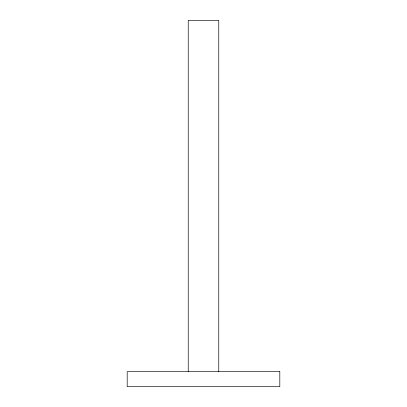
<?xml version="1.0" encoding="UTF-8"?>
<svg xmlns="http://www.w3.org/2000/svg" width="407" height="407" viewBox="0 0 407 407"><rect width="100%" height="100%" fill="white"/><g stroke="black" fill="none" stroke-linecap="round" stroke-linejoin="round"><path stroke-width="0.61" d="M218.763 371.688L218.763 20.35L188.238 20.35L188.238 371.688M279.812 371.688L127.188 371.688L127.188 386.65L279.812 386.65L279.812 371.688"/></g></svg>
